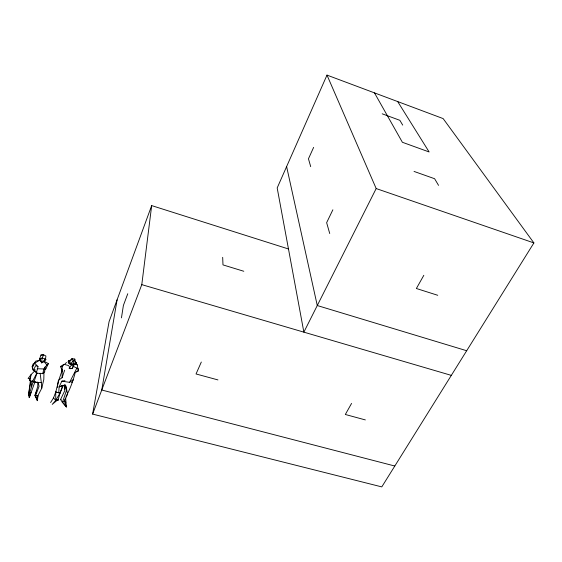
<?xml version="1.0" encoding="UTF-8"?>
<svg xmlns="http://www.w3.org/2000/svg" width="562" height="562" viewBox="0 0 562 562"><rect width="100%" height="100%" fill="white"/><g stroke="black" fill="none" stroke-linecap="round" stroke-linejoin="round"><path stroke-width="0.84" d="M57.949 400.439L60.029 393.091L55.757 392.016L55.729 400.355L52.224 404.387L58.012 399.61L57.949 400.439L55.729 400.355L53.516 397.945L55.757 392.016L58.877 379.947L62.382 369.585L61.834 372.016M58.877 379.947L62.115 377.699L62.185 366.768L63.942 364.345L68.733 365.574M43.977 371.974L43.815 379.483L41.771 388.194L38.019 395.437L37.373 400.678L34.914 395.578L37.83 386.122L37.647 382.125M58.806 392.438L59.08 386.874L61.911 381.148L64.967 380.636M74.655 361.071L74.795 359.09L71.887 358.626L69.59 361.464L69.85 362.328L70.931 363.474L72.379 363.979L74.669 363.649L75.259 362.904L74.795 359.09L70.931 363.474M44.805 360.298L46 359.603L45.55 358.879L41.7 362.841L42.073 358.036L43.681 354.847L45.894 355.999L45.55 358.879L44.482 361.521L41.7 362.841L39.628 358.837L40.935 355.065L43.681 354.847L40.935 355.065M44.293 361.366L48.388 363.593L45.058 367.105L44.686 371.777L42.691 373.667L36.312 373.133L34.696 370.934L33.348 370.196L32.28 367.773L34.661 363.15L40.176 360.024L39.628 358.837L42.073 358.036L45.55 358.879L44.581 359.94M33.277 381.247L29.73 392.824L29.266 397.636L28.5 395.1L30.418 380.509M30.917 381.127L28.5 395.1L29.73 392.824M64.939 386.396L64.553 389.677L64.286 384.9M327 75.104L376.182 188.558L303.866 332.149L277.185 187.947L327 75.104L443.137 118.589L533.9 242.925L381.788 486.896L92.618 414.089L141.786 284.639L151.677 205.594L288.475 248.973M30.481 378.135L30.994 374.685L34.696 370.934L35.034 369.473L33.348 370.196L35.806 365.532L38.019 366.663L36.312 373.133M121.455 317.867L123.387 305.454L127.764 293.729M57.254 387.457L58.315 380.748M117.086 299.827L101.757 390.014L394.805 466.024M92.618 414.089L109.07 321.661L151.677 205.594M76.207 364.113L76.411 363.15L75.294 361.921L76.502 363.185L76.207 364.113L73.622 365.131L70.868 364.661L69.295 363.586L68.248 362.09L68.613 360.678L71.529 359.884M37.45 397.966L37.83 396.28M68.613 360.678L68.248 362.09L69.295 363.586L73.622 365.131M41.771 388.194L41.321 382.61L33.903 382.041L29.456 380.572L30.994 374.685L28.1 378.451L30.355 378.999M75.343 372.086C73.243 380.509 70.229 388.862 66.056 396.442M42.691 373.667L43.941 368.974L45.058 367.105M31.029 392.417L29.266 397.636L35.02 381.696M62.115 377.699L64.658 370.175M73.271 365.209L72.133 368.517L70.074 368.672L69.189 368.18L72.027 364.281L73.552 364.38M33.903 382.041L37.022 373.049M33.376 370.625L32.16 366.698L33.249 363.754L34.661 363.15L38.019 366.663M37.303 399.434L37.373 400.678L35.624 395.493L39.073 386.291L38.174 382.392M34.914 395.578L36.741 390.99M63.499 403.038L66.379 407.014L64.398 401.05L65.649 398.065L66.379 407.014L62.389 402.455L60.598 399.434L64.679 390.857L65.747 385.602L67.616 394.06L64.398 401.05L62.389 402.455L66.702 389.817L65.332 384.837L59.08 386.874L62.747 385.3L60.029 393.091L55.729 400.355L58.012 399.61M63.239 385.567L60.029 393.091L55.757 392.016M201.315 362.047L196.04 373.969L217.951 379.919M313.631 147.377L308.461 158.793L310.695 166.647M44.742 369.81L45.887 368.784L48.388 363.593M332.866 209.795L326.641 222.685L329.732 233.532M76.053 372.128L78.251 370.997L78.315 368.693L76.832 368.11L69.618 382.357L61.911 381.148M32.596 381.261L36.916 372.978M71.69 382.708L73.39 379.512L69.618 382.357M351.566 403.418L345.328 414.482L365.349 419.919M423.825 275.303L416.379 288.503L437.749 295.289M29.456 380.572L30.053 379.519M32.16 366.698L33.467 364.626M34.338 363.249L35.645 361.176L40.176 360.024L41.7 362.841M50.587 402.54L53.516 397.945M75.631 364.394L76.502 363.185L75.203 362.097M64.904 364.113L66.485 362.434M69.59 361.464L70.292 360.769M44.574 369.796L45.887 368.784M62.199 370.288L60.415 366.501L63.942 364.345M76.699 371.278L78.251 370.997L77.317 364.843L75.28 363.881M35.624 395.493L38.019 395.437M37.204 368.728L43.941 368.974M69.189 368.18L72.133 368.517L73.559 366.48L76.832 368.11M60.415 366.501L62.185 366.768M74.851 364.345L77.317 364.843M141.786 284.639L451.321 375.374M466.685 350.73L317.27 305.531L286.613 166.584M243.796 271.263L222.988 264.892L222.678 257.34M376.182 188.558L533.9 242.925M414.039 171.431L434.602 178.716L438.557 185.369M382.209 113.812L399.856 120.317L402.701 125.108M32.477 380.881L36.165 382.399M34.696 370.934L36.003 371.58M60.598 399.434L61.096 399.723M64.398 401.05L65.852 402.28M70.868 364.661L68.662 362.645L68.192 361.535M44.096 361.598L47.046 365.216M35.385 396.224L36.326 397.517M71.887 358.626L73.151 360.635L73.481 364.014M397.692 101.574L429.129 151.965L402.385 142.277L374.475 92.885M40.176 360.024L39.762 359.139L39.776 360.762M69.07 366.347L70.074 368.672M40.141 373.196L41.321 382.61M31.086 381.092L31.57 385.996"/></g></svg>
